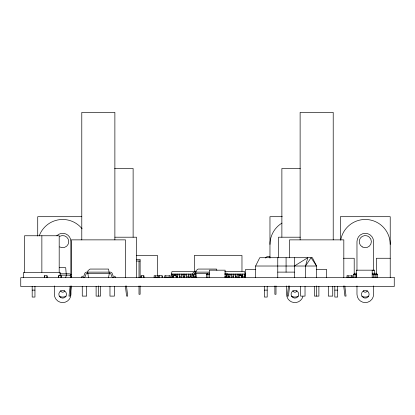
<?xml version="1.0" encoding="UTF-8"?>
<svg xmlns="http://www.w3.org/2000/svg" width="415" height="415" viewBox="0 0 415 415"><rect width="100%" height="100%" fill="white"/><g stroke="black" fill="none" stroke-linecap="round" stroke-linejoin="round"><path stroke-width="0.62" d="M70.187 285.93L68.963 296.108L70.068 296.108L71.292 285.93M288.524 285.93L287.299 296.108L288.404 296.108L289.629 285.93M108.512 277.656L109.306 273.501L108.559 269.065L90.05 269.065L88.063 270.59L87.69 272.115L88.483 277.656M65.705 277.656L66.301 275.161L65.705 267.68L59.428 267.68M244.627 277.656L245.374 274.886L244.627 271.56L224.733 271.56M305.476 277.656L305.476 266.02L307.79 257.705L294.391 266.02M171.981 277.656L171.229 274.886L171.981 271.56L196.362 271.56M255.599 277.656L255.599 266.02L259.759 257.705L312.402 257.705L316.557 266.02L316.557 277.656M305.476 266.02L311.089 257.705L316.557 266.02L255.599 266.02M206.556 277.656L206.556 274.331L207.557 273.22L209.331 273.22M353.632 277.656L353.632 274.331L354.633 273.22L356.402 273.22M114.68 168.49L133.122 168.49L133.122 237.204M300.32 168.49L281.878 168.49L281.878 237.204M81.771 216.697L37.724 216.697L37.724 236.031M282.278 216.697L269.968 216.697L269.968 258.078M114.898 237.204L136.514 237.204L136.514 277.656M300.32 237.204L278.486 237.204L278.486 257.751M136.265 255.49L157.513 255.49L157.513 276.39M269.968 256.413L268.043 256.444A4.16 4.16 0 0 0 265.284 258.037M343.495 258.26L354.202 258.26L354.202 274.424M390.219 258.26L376.369 258.26L376.369 273.776M136.608 259.37L140.114 259.37L140.114 277.656M136.623 261.03L140.114 261.03M255.599 269.345L245.628 269.345L245.628 277.656M316.557 269.345L326.532 269.345L326.532 277.656M209.087 272.115L194.547 272.126A2.122 2.122 0 0 0 192.84 273.335L191.943 275.851A0.731 0.731 0 0 1 191.362 276.265L189.878 276.271L189.878 277.656M277.765 272.115L294.391 272.115M224.655 273.22L226.73 273.22L227.892 274.331L227.892 277.656M372.193 273.22L373.801 273.22L374.963 274.331L374.963 277.656M374.688 273.22L376.296 273.22L377.458 274.331L377.458 277.656M207.842 273.501L194.765 273.501A0.737 0.737 0 0 0 194.07 273.993L193.281 276.25A2.117 2.117 0 0 1 191.284 277.656M59.817 273.776L68.906 273.781A4.051 4.051 0 0 1 71.058 274.548L71.224 274.678M171.229 274.056L192.617 274.056M193.904 274.056L195.828 274.056M227.399 274.056L245.374 274.056M206.556 274.331L209.331 274.331M224.655 274.331L227.892 274.331M353.632 274.331L356.402 274.331M372.193 274.331L377.458 274.331M171.229 274.886L172.526 274.886M173.818 274.886L176.401 274.886M177.698 274.886L179.633 274.886M180.93 274.886L186.745 274.886M188.042 274.886L190.625 274.886M229.858 274.886L232.447 274.886M233.738 274.886L235.679 274.886M236.97 274.886L242.791 274.886M244.082 274.886L245.374 274.886M59.817 275.161L68.677 275.161A2.666 2.666 0 0 1 70.363 275.762L71.624 276.795M155.241 275.897L158.566 275.897M165.829 275.897L169.154 275.897M348.092 275.897L351.412 275.897M172.339 276.826L173.449 276.826M175.939 276.826L177.604 276.826M179.545 276.826L181.205 276.826M183.145 276.826L184.81 276.826M186.745 276.826L188.41 276.826M193.95 276.826L195.615 276.826M224.598 276.826L226.258 276.826M228.198 276.826L229.858 276.826M231.798 276.826L233.463 276.826M235.404 276.826L237.064 276.826M242.604 276.826L244.269 276.826M44.301 277.521L44.384 275.897M47.071 277.521L46.994 275.897M61.15 277.521L61.072 275.897M141.11 277.521L141.188 275.897M143.881 277.521L143.798 275.897M162.172 277.521L162.094 275.897M173.475 277.521L173.558 275.897M176.245 277.521L176.168 275.897M241.691 277.521L241.608 275.897M242.023 277.521L241.94 275.897M32.183 290.127L34.953 290.127M264.428 290.127L267.198 290.127M334.806 290.127L337.577 290.127M216.858 270.284L216.563 269.065L198.059 269.065L196.072 270.59L195.698 272.115L196.487 277.656M344.813 285.93L346.037 296.108L344.932 296.108L343.708 285.93M126.476 285.93L127.701 296.108L126.596 296.108L125.372 285.93M390.219 277.656L390.219 216.697L340.347 216.697L340.347 239.896M376.073 274.331L376.073 277.656M374.688 274.538L374.688 270.175L356.402 270.175L356.402 277.656M373.599 270.58L373.599 241.634A8.31 8.31 0 0 0 365.283 233.323A8.31 8.31 0 0 0 356.973 241.634L356.973 270.58M373.578 274.331L373.578 277.656M373.599 285.935L373.599 294.282A8.31 8.31 0 0 1 365.283 302.592A8.31 8.31 0 0 1 356.973 294.282L356.973 285.935M372.193 270.175L372.193 277.656M356.122 274.331L356.122 277.656M355.017 274.331L355.017 277.656M352.522 277.656L352.522 275.716L351.412 275.716L351.412 277.521L348.092 277.521L348.092 275.716L346.982 275.716L346.982 277.656M343.822 277.656L343.822 239.865L289.514 239.865L289.514 257.798M337.577 286.272L337.577 297.052L334.806 297.052L334.806 286.257M333.214 239.865L333.214 112.408L300.123 112.408L300.123 239.865M332.737 286.438L332.737 296.108L328.307 296.108L328.307 286.438M318.886 286.438L318.886 296.108L314.451 296.108L314.451 286.438M316.671 285.93L316.671 296.108M305.03 286.438L305.03 296.108L300.6 296.108L300.6 286.438M294.391 257.705L294.391 277.656M286.594 285.935L286.594 294.282A8.31 8.31 0 0 0 302.934 296.435M286.08 257.705L286.08 272.115M277.765 257.705L277.765 277.656M275.996 285.966L275.996 294.282L274.886 294.282L274.886 285.966M267.198 286.272L267.198 297.052L264.428 297.052L264.428 286.257M244.269 274.056L244.269 277.656M242.604 274.056L242.604 277.656M241.971 271.322L241.971 255.49L194.313 255.49L194.313 271.322M242.023 277.656L242.023 275.716L238.921 275.716L238.921 277.656M241.691 275.716L241.691 277.656M240.664 274.056L240.664 275.347M239.004 274.056L239.004 277.656M237.064 274.056L237.064 277.656M235.404 274.056L235.404 277.656M233.463 274.056L233.463 277.656M231.798 274.056L231.798 277.656M229.858 274.056L229.858 277.656M228.198 274.056L228.198 277.656M226.507 274.331L226.507 277.656M226.258 274.056L226.258 277.656M225.122 277.656L225.122 270.175L209.331 270.175L209.331 277.656M207.941 274.331L207.941 277.656M195.615 274.056L195.615 277.656M193.95 274.274L193.95 277.656M192.01 274.056L192.01 276.141M192.01 276.826L192.01 277.656M190.35 274.056L190.35 276.613M188.41 274.056L188.41 277.656M186.745 274.056L186.745 277.656M184.81 274.056L184.81 277.656M183.145 274.056L183.145 277.656M181.205 274.056L181.205 277.656M179.545 274.056L179.545 277.656M177.604 274.056L177.604 277.656M176.245 277.656L176.245 275.716L173.475 275.716L173.475 277.656M175.939 274.056L175.939 275.347M173.999 274.056L173.999 275.347M172.339 274.056L172.339 277.656M170.259 277.656L170.259 275.716L169.154 275.716L169.154 277.521L165.829 277.521L165.829 275.716L164.719 275.716L164.719 277.656M162.172 277.656L162.172 275.716L158.566 275.716L158.566 277.521L155.241 277.521L155.241 275.716L154.136 275.716L154.136 277.656M159.401 275.716L159.401 277.656M143.881 277.656L143.881 275.716L141.11 275.716L141.11 277.656M140.114 285.966L140.114 294.282L139.004 294.282L139.004 285.966M139.004 261.03L139.004 277.656M125.486 277.656L125.486 239.865L71.178 239.865L71.178 277.656M115.121 277.656L115.121 276.271L113.643 276.265A0.731 0.731 0 0 1 113.056 275.851L112.159 273.335A2.122 2.122 0 0 0 110.452 272.126L86.543 272.126A2.122 2.122 0 0 0 84.836 273.335L83.939 275.851A0.731 0.731 0 0 1 83.358 276.265L81.874 276.271L81.874 277.656M114.877 239.865L114.877 112.408L81.786 112.408L81.786 239.865M114.4 286.438L114.4 296.108L109.97 296.108L109.97 286.438M100.549 286.438L100.549 296.108L96.114 296.108L96.114 286.438M98.329 285.93L98.329 296.108M86.694 286.438L86.694 296.108L82.263 296.108L82.263 286.438M70.975 277.656L70.975 241.634A8.31 8.31 0 0 0 56.782 235.756M70.975 286.578L70.975 294.282A8.31 8.31 0 0 1 62.66 302.592A8.31 8.31 0 0 1 54.349 294.282L54.349 285.935M61.15 277.656L61.15 275.716L58.375 275.716L58.375 277.656M60.149 275.882L60.149 272.339L23.577 272.339L23.577 277.656M59.189 272.339L59.189 235.762L24.537 235.762L24.537 272.339M58.458 275.897L58.453 277.521M47.071 277.656L47.071 275.716L44.301 275.716L44.301 277.656M41.863 235.762L41.863 272.339M34.953 286.272L34.953 297.052L32.183 297.052L32.183 286.257M113.715 277.656A2.117 2.117 0 0 1 111.718 276.25L110.93 273.993A0.737 0.737 0 0 0 110.234 273.501L86.761 273.501A0.737 0.737 0 0 0 86.066 273.993L85.277 276.25A2.117 2.117 0 0 1 83.28 277.656M269.968 244.409A24.936 24.936 0 0 1 281.972 223.088M298.369 296.123A6.925 6.925 0 0 1 291.444 296.123M296.958 290.671A2.122 2.122 0 0 1 292.855 290.671M340.725 240.078A24.936 24.936 0 0 1 367.457 219.566A24.936 24.936 0 0 1 390.219 244.409M368.748 296.123A6.925 6.925 0 0 1 361.823 296.123M367.332 290.671A2.122 2.122 0 0 1 363.234 290.671M39.228 235.876A24.936 24.936 0 0 1 82.108 228.8M66.125 296.123A6.925 6.925 0 0 1 59.2 296.123M64.709 290.671A2.122 2.122 0 0 1 60.611 290.671M59.62 236.374A6.08 6.08 0 0 1 68.74 241.634A6.08 6.08 0 0 1 59.62 246.899M394.25 277.656L20.75 277.656L20.75 286.521L394.25 286.521L394.25 277.656M292.995 297.591A3.823 3.823 0 0 0 298.733 294.282A3.823 3.823 0 0 0 292.995 290.967A3.823 3.823 0 0 0 292.995 297.591M363.374 297.591A3.823 3.823 0 0 0 369.106 294.282A3.823 3.823 0 0 0 363.374 290.967A3.823 3.823 0 0 0 363.374 297.591M362.243 246.899A6.08 6.08 0 0 0 371.363 241.634A6.08 6.08 0 0 0 362.243 236.374A6.08 6.08 0 0 0 362.243 246.899M60.751 297.591A3.823 3.823 0 0 0 66.483 294.282A3.823 3.823 0 0 0 60.751 290.967A3.823 3.823 0 0 0 60.751 297.591"/></g></svg>
